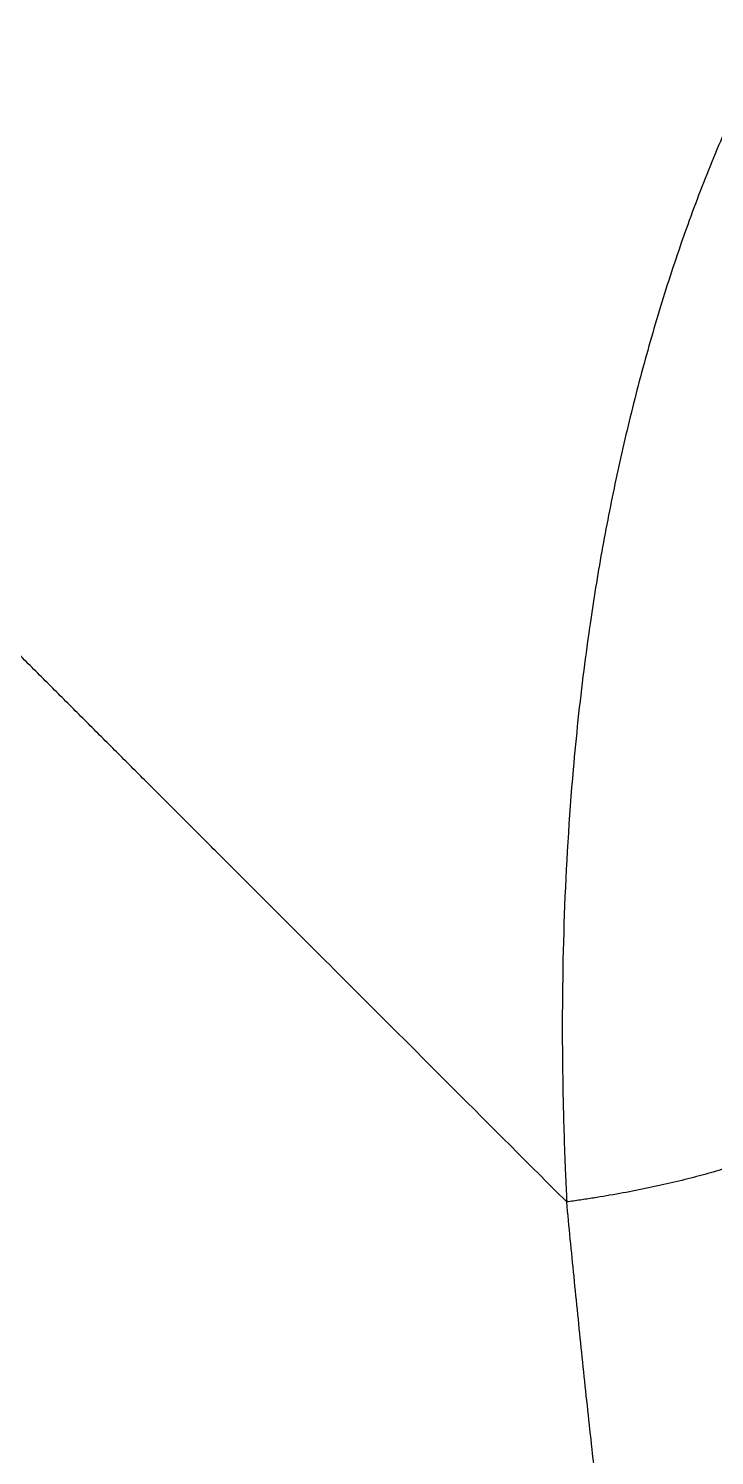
# Model space of a CAD drawing. Extents: x 525 to 613, y 487 to 635.
# Drawn here: x 593.665 to 595.846, y 561.429 to 565.968 of the extents above; entities that cross this region are included whole.
import ezdxf

# ---------------------------------------------------------------- set-up
doc = ezdxf.new("R2010")
doc.units = 0
doc.header["$MEASUREMENT"] = 0
doc.layers.add('1', color=4, linetype='Continuous')
doc.layers.add('STD TEST', color=3, linetype='Continuous')

# ---------------------------------------------------------------- blocks, each defined once
blk = doc.blocks.new('2023 VANGUARD')
at = {"layer": '1', "color": 3, "linetype": 'Continuous', "lineweight": 25}
for points, knots in [([(29.2651, -25.034), (29.2634, -25.0344), (29.2601, -25.035), (29.2535, -25.0364), (29.2419, -25.0387), (29.2187, -25.0435), (29.1723, -25.0536), (29.0797, -25.0755), (28.9475, -25.112), (28.7895, -25.1646), (28.6323, -25.2265), (28.4761, -25.2984), (28.3215, -25.381), (28.1691, -25.475), (28.0197, -25.581), (27.874, -25.6992), (27.7323, -25.8294), (27.5953, -25.9716), (27.4445, -26.1478), (27.3204, -26.3156), (27.2038, -26.4941), (27.1098, -26.6538), (27.0175, -26.8328), (26.9545, -26.9683), (26.8941, -27.1061), (26.8296, -27.2657), (26.7657, -27.4465), (26.7189, -27.5934), (26.6746, -27.7416), (26.6243, -27.929), (26.5718, -28.1566), (26.5269, -28.3861), (26.4941, -28.589), (26.4627, -28.8203), (26.4299, -29.129), (26.4051, -29.5422), (26.4007, -29.9248), (26.4061, -30.1909), (26.4107, -30.3235), (26.4137, -30.3944), (26.4155, -30.4322), (26.4164, -30.4511), (26.4166, -30.4558)], [0, 0, 0, 0, 0.000977, 0.001953, 0.003907, 0.007814, 0.015629, 0.031258, 0.062513, 0.093762, 0.125011, 0.156269, 0.187524, 0.218768, 0.25001, 0.281264, 0.312516, 0.34376, 0.375006, 0.41992, 0.437499, 0.468741, 0.499989, 0.522868, 0.531244, 0.562493, 0.593738, 0.609382, 0.624994, 0.656242, 0.687489, 0.718742, 0.749996, 0.769941, 0.812488, 0.874993, 0.937488, 0.968743, 0.984372, 0.992186, 0.998046, 1, 1, 1, 1]), ([(26.4166, -30.4558), (26.3859, -30.4251), (26.3245, -30.3637), (26.2322, -30.2714), (26.1397, -30.179), (26.0471, -30.0863), (25.9542, -29.9934), (25.8612, -29.9004), (25.7679, -29.8071), (25.6745, -29.7137), (25.5808, -29.62), (25.487, -29.5262), (25.3929, -29.4321), (25.2987, -29.3378), (25.2042, -29.2433), (25.1095, -29.1486), (25.0145, -29.0537), (24.9194, -28.9586), (24.824, -28.8632), (24.7284, -28.7676), (24.6326, -28.6718), (24.5366, -28.5758), (24.4403, -28.4795), (24.3438, -28.383), (24.247, -28.2863), (24.1824, -28.2217), (24.1501, -28.1893)], [0, 0, 0, 0, 0.040982, 0.082016, 0.123102, 0.164242, 0.205436, 0.246687, 0.287994, 0.329359, 0.370782, 0.412266, 0.453812, 0.495419, 0.53709, 0.578826, 0.620627, 0.662495, 0.704432, 0.746438, 0.788515, 0.830663, 0.872885, 0.915181, 0.957553, 1, 1, 1, 1]), ([(27.0082, -30.3203), (26.9921, -30.3261), (26.9546, -30.339), (26.8921, -30.3584), (26.8208, -30.378), (26.7455, -30.3965), (26.6669, -30.4137), (26.5854, -30.4294), (26.5158, -30.4413), (26.4593, -30.4499), (26.4309, -30.4539), (26.4166, -30.4558)], [0.024777, 0.024777, 0.024777, 0.024777, 0.125, 0.25, 0.375, 0.5, 0.625, 0.75, 0.875, 0.9375, 0.9999972, 0.9999972, 0.9999972, 0.9999972]), ([(26.5776, -31.938), (26.5724, -31.8951), (26.5621, -31.8097), (26.547, -31.682), (26.5323, -31.5551), (26.518, -31.4293), (26.5041, -31.3043), (26.4905, -31.1803), (26.4773, -31.0573), (26.4645, -30.9352), (26.452, -30.814), (26.4399, -30.6938), (26.4281, -30.5745), (26.4204, -30.4953), (26.4166, -30.4558)], [0, 0, 0, 0, 0.087213, 0.173713, 0.2595, 0.344579, 0.428952, 0.512621, 0.595588, 0.677857, 0.759431, 0.84031, 0.920499, 1, 1, 1, 1])]:
    blk.add_open_spline(points, degree=3, knots=knots, dxfattribs=at)
blk = doc.blocks.new('2026 Vanguard')
at = {"layer": 'STD TEST', "color": 1}
blk.add_blockref('2023 VANGUARD', (44.1613, 88.209), dxfattribs=at)

msp = doc.modelspace()

# ---------------------------------------------------------------- block references
at = {"layer": '1'}
msp.add_blockref('2026 Vanguard', (524.7985, 504.4821), dxfattribs=at)

doc.saveas('drawing.dxf')
